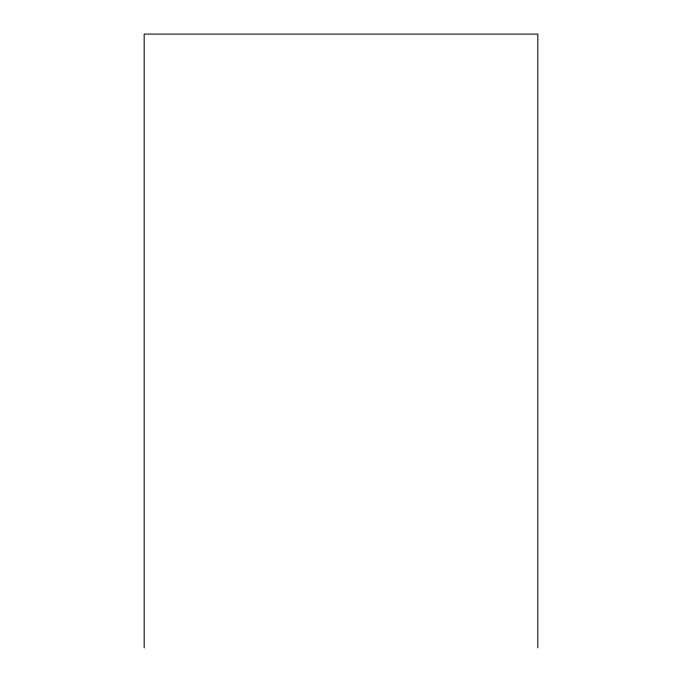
<?xml version="1.0" encoding="UTF-8"?>
<svg xmlns="http://www.w3.org/2000/svg" width="682" height="682" viewBox="0 0 682 682"><rect width="100%" height="100%" fill="white"/><g stroke="black" fill="none" stroke-linecap="round" stroke-linejoin="round"><path stroke-width="1.02" d="M537.834 647.9L537.834 34.1L144.166 34.1L144.166 647.9"/></g></svg>
